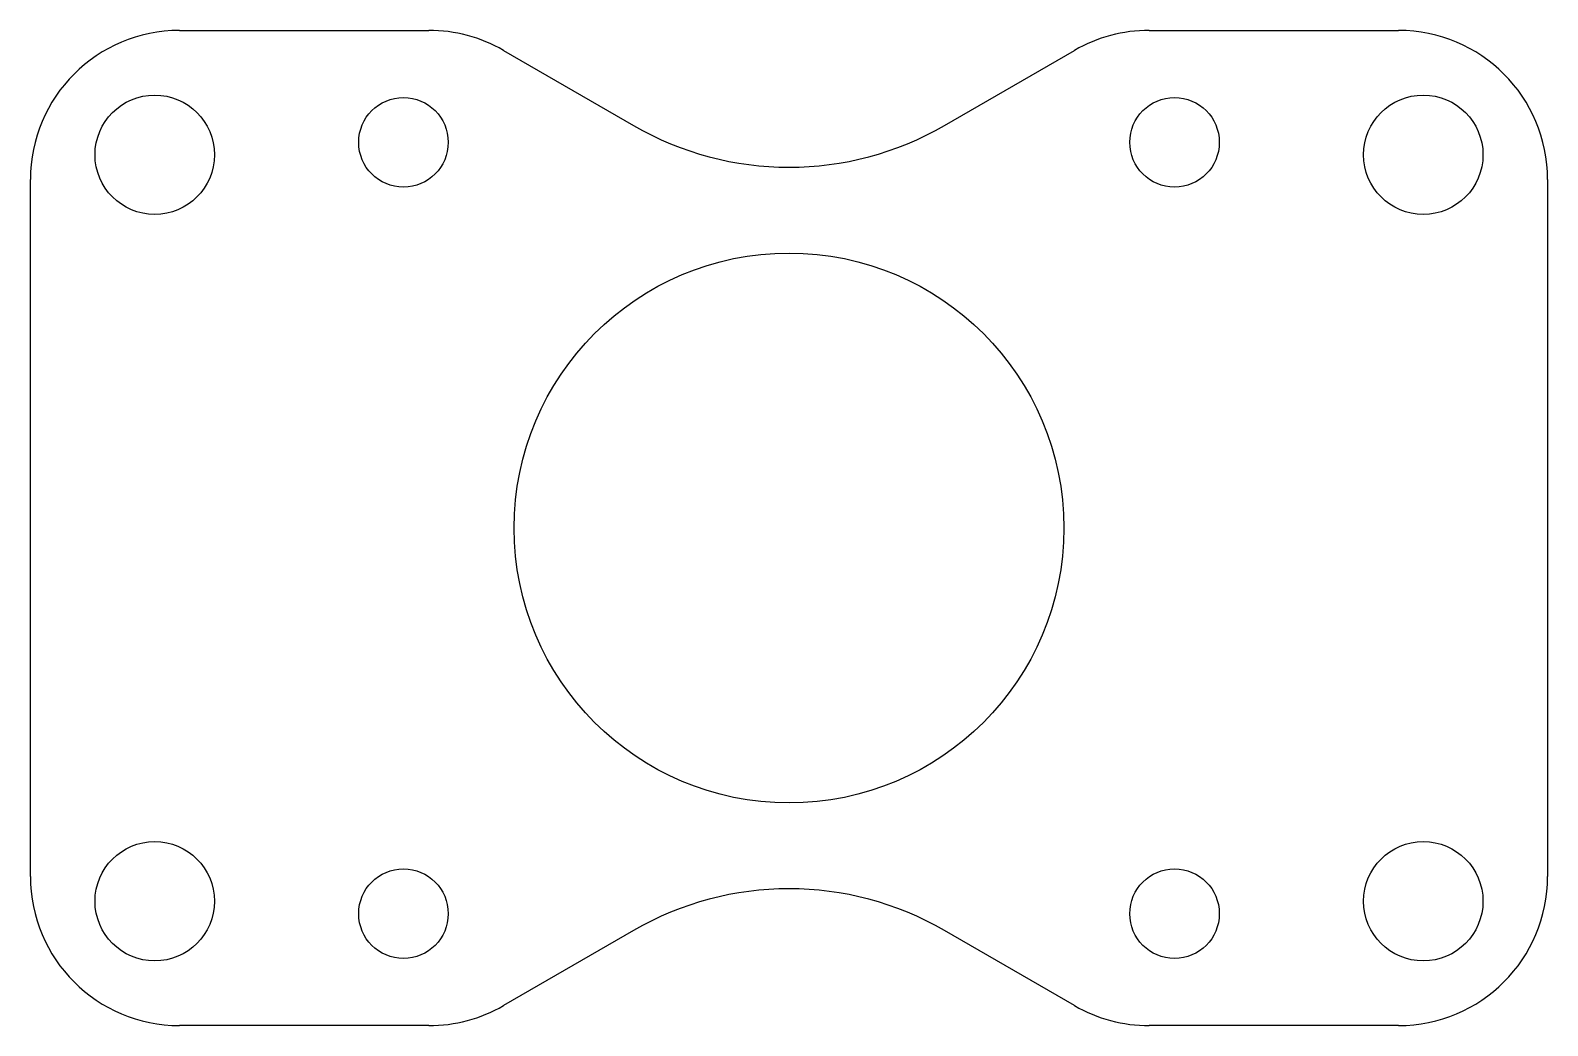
# Model space of a CAD drawing. Header units: millimetres. Extents: x -41 to 20, y -20 to 20.
import ezdxf

# ---------------------------------------------------------------- set-up
doc = ezdxf.new("R2010")
doc.units = ezdxf.units.MM

msp = doc.modelspace()

# ---------------------------------------------------------------- linework, layer by layer
at = {"color": 7, "linetype": 'Continuous', "lineweight": 25}
for p, q in [((-35, 20), (-24.983, 20)), ((3.983, 20), (14, 20)), ((-21.983, 19.196), (-16.75, 16.175)), ((-4.25, 16.175), (0.983, 19.196)), ((-41, -14), (-41, 14)), ((20, 14), (20, -14)), ((-16.75, -16.175), (-21.983, -19.196)), ((0.983, -19.196), (-4.25, -16.175)), ((-24.983, -20), (-35, -20)), ((14, -20), (3.983, -20))]:
    msp.add_line(p, q, dxfattribs=at)
for centre, radius in [((-36, 15), 2.4), ((-26, 15.5), 1.8), ((5, 15.5), 1.8), ((15, 15), 2.4), ((-10.5, 0), 11.05), ((-36, -15), 2.4), ((15, -15), 2.4), ((-26, -15.5), 1.8), ((5, -15.5), 1.8)]:
    msp.add_circle(centre, radius, dxfattribs=at)
for centre, radius, start, end in [((-35, 14), 6, 90, 180), ((-24.983, 14), 6, 60, 90), ((3.983, 14), 6, 90, 120), ((14, 14), 6, 0, 90), ((-10.5, 27), 12.5, 240, 300), ((-35, -14), 6, 180, 270), ((14, -14), 6, 270, 0), ((-10.5, -27), 12.5, 60, 120), ((-24.983, -14), 6, 270, 300), ((3.983, -14), 6, 240, 270)]:
    msp.add_arc(centre, radius, start, end, dxfattribs=at)

doc.saveas('drawing.dxf')
